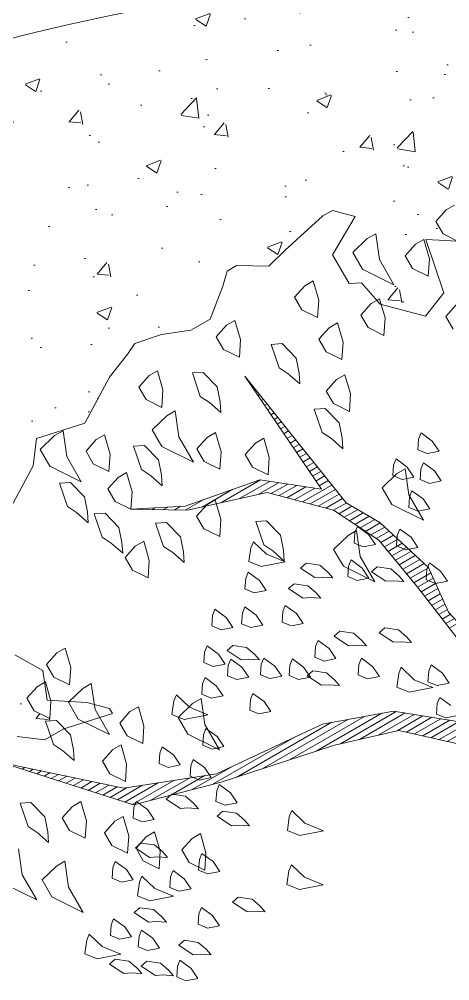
# Model space of a CAD drawing. Header units: metres. Extents: x 12093 to 20303, y 514 to 1412.
# Drawn here: x 19790.013 to 19791.091, y 687.172 to 689.584 of the extents above; entities that cross this region are included whole.
import ezdxf

# ---------------------------------------------------------------- set-up
doc = ezdxf.new("R2010")
doc.units = ezdxf.units.M
for name, color, linetype, lineweight in [('ARBOLES', 52, 'Continuous', 13), ('grass', 64, 'Continuous', 13), ('Layer2', 43, 'Continuous', 20)]:
    doc.layers.add(name, color=color, linetype=linetype, lineweight=lineweight)
pattern_1 = [(50, (19136.99335, 73.14804), (0.36436934, -0.03187817), [0.0381, -0.4191]), (355, (19136.99335, 73.14804), (-0.07048565, 0.38211329), [0.03048, -0.33528]), (100.451, (19137.0237, 73.1454), (0.293885, 0.35023338), [0.03238, -0.35618]), (46.1842, (19136.99335, 73.24964), (0.54215808, -0.08408466), [0.05715, -0.62865]), (96.6356, (19137.03853, 73.24264), (0.47480847, 0.4948511), [0.04857, -0.53427]), (351.184, (19136.99335, 73.24964), (0.4748092, 0.49485024), [0.04572, -0.50292]), (21, (19137.04415, 73.22424), (0.30322976, -0.20453104), [0.0381, -0.4191]), (326, (19137.04415, 73.22424), (0.12360406, 0.36837593), [0.03048, -0.33528]), (71.4514, (19137.06942, 73.2072), (0.42683298, 0.16384572), [0.03238, -0.35618]), (37.5, (19136.99335, 73.14804), (0.006177207, 0.169110078), [0, -0.331216, 0, -0.34036, 0, -0.33655]), (7.5, (19136.99335, 73.14804), (0.133639325, 0.20036115), [0, -0.194056, 0, -0.323596, 0, -0.12827]), (327.5, (19136.88007, 73.14804), (0.27118119, -0.011457488), [0, -0.127, 0, -0.39624, 0, -0.52578]), (317.5, (19136.82927, 73.14804), (0.29625836, 0.05085298), [0, -0.1651, 0, -0.263144, 0, -0.37338])]

# ---------------------------------------------------------------- blocks, each defined once
blk = doc.blocks.new('ghgfghgh')
at = {"layer": 'ARBOLES', "lineweight": 20}
for p, q in [((20000.7793, 664.8432), (20000.9392, 664.6429)), ((20000.9001, 664.6647), (20000.7793, 664.8432)), ((20000.7797, 664.8425), (20000.7798, 664.8425)), ((20000.7848, 664.835), (20000.7855, 664.8354)), ((20000.7899, 664.8275), (20000.7912, 664.8283)), ((20000.795, 664.82), (20000.7969, 664.8211)), ((20000.8, 664.8125), (20000.8026, 664.814)), ((20000.8051, 664.805), (20000.8083, 664.8068)), ((20000.8102, 664.7975), (20000.814, 664.7997)), ((20000.8152, 664.79), (20000.8197, 664.7926)), ((20000.8203, 664.7825), (20000.8254, 664.7854)), ((20000.8254, 664.775), (20000.8311, 664.7783)), ((20000.8305, 664.7675), (20000.8368, 664.7712)), ((20000.8355, 664.76), (20000.8425, 664.764)), ((20000.8406, 664.7525), (20000.8482, 664.7569)), ((20000.8457, 664.745), (20000.8539, 664.7498)), ((20000.8507, 664.7375), (20000.8596, 664.7426)), ((20000.8558, 664.73), (20000.8653, 664.7355)), ((20000.8609, 664.7225), (20000.871, 664.7284)), ((20000.866, 664.7151), (20000.8767, 664.7212)), ((20000.871, 664.7076), (20000.8824, 664.7141)), ((20000.8761, 664.7001), (20000.8881, 664.707)), ((20000.8812, 664.6926), (20000.8938, 664.6998)), ((20000.8863, 664.6851), (20000.8995, 664.6927)), ((20000.685, 664.638), (20000.8029, 664.6795)), ((20000.7415, 664.6432), (20000.804, 664.6793)), ((20000.771, 664.6498), (20000.8183, 664.6771)), ((20000.8005, 664.6564), (20000.8326, 664.6749)), ((20000.8029, 664.6795), (20000.9001, 664.6647)), ((20000.8209, 664.6578), (20000.8469, 664.6728)), ((20000.8703, 664.6446), (20000.9166, 664.6713)), ((20000.8913, 664.6776), (20000.9052, 664.6856)), ((20000.8964, 664.6701), (20000.9109, 664.6784)), ((20000.8144, 664.6595), (20000.6888, 664.6314)), ((20000.7119, 664.6365), (20000.7605, 664.6646)), ((20000.9193, 664.6314), (20000.8144, 664.6595)), ((20000.8333, 664.6545), (20000.8612, 664.6706)), ((20000.8456, 664.6512), (20000.8755, 664.6684)), ((20000.8579, 664.6479), (20000.8898, 664.6662)), ((20000.8826, 664.6413), (20000.9223, 664.6642)), ((20000.8949, 664.6379), (20000.928, 664.657)), ((20000.685, 664.6314), (20000.7143, 664.6483)), ((20000.9073, 664.6346), (20000.9337, 664.6499)), ((20000.9195, 664.6313), (20000.9394, 664.6428)), ((20000.9392, 664.6429), (20000.9927, 664.6118)), ((20000.5993, 664.6329), (20000.685, 664.638)), ((20000.6888, 664.6314), (20000.5993, 664.6329)), ((20000.6148, 664.6326), (20000.6171, 664.6339)), ((20000.6324, 664.6323), (20000.6373, 664.6351)), ((20000.6499, 664.632), (20000.6574, 664.6364)), ((20000.6675, 664.6317), (20000.6776, 664.6376)), ((20000.9909, 664.5841), (20000.9193, 664.6314)), ((20000.9279, 664.6257), (20000.9484, 664.6376)), ((20000.9363, 664.6202), (20000.9574, 664.6323)), ((20000.9448, 664.6146), (20000.9664, 664.6271)), ((20000.9532, 664.609), (20000.9754, 664.6218)), ((20000.9616, 664.6035), (20000.9844, 664.6166)), ((20000.97, 664.5979), (20000.9932, 664.6113)), ((20000.9927, 664.6118), (20001.0692, 664.5407)), ((20000.9784, 664.5923), (20001.0001, 664.6048)), ((20000.9869, 664.5868), (20001.007, 664.5984)), ((20001.0502, 664.512), (20000.9909, 664.5841)), ((20000.9939, 664.5804), (20001.0139, 664.592)), ((20000.9997, 664.5734), (20001.0209, 664.5856)), ((20001.0056, 664.5663), (20001.0278, 664.5791)), ((20001.0114, 664.5592), (20001.0347, 664.5727)), ((20001.0172, 664.5522), (20001.0416, 664.5663)), ((20001.023, 664.5451), (20001.0485, 664.5598)), ((20001.0288, 664.538), (20001.0555, 664.5534)), ((20001.0347, 664.531), (20001.0624, 664.547)), ((20001.0405, 664.5239), (20001.0692, 664.5405)), ((20001.0692, 664.5407), (20001.1009, 664.4703)), ((20001.0463, 664.5168), (20001.073, 664.5322)), ((20001.052, 664.5097), (20001.0767, 664.524)), ((20001.1546, 664.3773), (20001.0502, 664.512)), ((20001.0576, 664.5025), (20001.0804, 664.5157)), ((20001.0632, 664.4953), (20001.0842, 664.5074)), ((20001.0688, 664.4881), (20001.0879, 664.4992)), ((20001.0743, 664.4809), (20001.0916, 664.4909)), ((20001.0799, 664.4737), (20001.0954, 664.4826)), ((20001.0855, 664.4665), (20001.0991, 664.4744)), ((20001.0911, 664.4593), (20001.1041, 664.4668)), ((20001.0967, 664.4521), (20001.1104, 664.46)), ((20001.1009, 664.4703), (20001.1488, 664.4182)), ((20001.1022, 664.4449), (20001.1166, 664.4532)), ((20001.086, 664.2687), (20001.1978, 664.3333)), ((20001.0989, 664.2657), (20001.2023, 664.3254)), ((20000.8919, 664.2505), (20000.9958, 664.3105)), ((20000.9017, 664.2933), (20001.014, 664.3138)), ((20000.9302, 664.2622), (20001.0184, 664.3131)), ((20000.9601, 664.269), (20001.0324, 664.3108)), ((20000.99, 664.2759), (20001.0465, 664.3085)), ((20001.014, 664.3138), (20001.1217, 664.2962)), ((20001.02, 664.2827), (20001.0606, 664.3062)), ((20000.7345, 664.2144), (20000.9017, 664.2933)), ((20000.7658, 664.2089), (20000.9166, 664.296)), ((20000.8078, 664.2228), (20000.943, 664.3008)), ((20000.8499, 664.2366), (20000.9694, 664.3056)), ((20001.0344, 664.2806), (20001.0746, 664.3039)), ((20001.0473, 664.2777), (20001.0887, 664.3016)), ((20001.0602, 664.2747), (20001.1028, 664.2993)), ((20001.0731, 664.2717), (20001.1169, 664.297)), ((20001.0227, 664.2833), (20000.9209, 664.26)), ((20001.1762, 664.2478), (20001.0227, 664.2833)), ((20000.7278, 664.1975), (20000.8587, 664.273)), ((20000.9209, 664.26), (20000.7421, 664.2012)), ((20000.3963, 664.232), (20000.5879, 664.1919)), ((20000.6033, 664.1653), (20000.3963, 664.232)), ((20000.4273, 664.222), (20000.4317, 664.2246)), ((20000.4389, 664.2183), (20000.445, 664.2218)), ((20000.4505, 664.2145), (20000.4582, 664.219)), ((20000.4621, 664.2108), (20000.4715, 664.2163)), ((20000.6952, 664.189), (20000.7604, 664.2267)), ((20000.4736, 664.2071), (20000.4848, 664.2135)), ((20000.4852, 664.2033), (20000.498, 664.2107)), ((20000.4968, 664.1996), (20000.5113, 664.2079)), ((20000.5084, 664.1959), (20000.5245, 664.2052)), ((20000.52, 664.1921), (20000.5378, 664.2024)), ((20000.5316, 664.1884), (20000.551, 664.1996)), ((20000.5879, 664.1919), (20000.7345, 664.2144)), ((20000.5895, 664.1697), (20000.6425, 664.2003)), ((20000.6011, 664.166), (20000.6671, 664.2041)), ((20000.7421, 664.2012), (20000.6033, 664.1653)), ((20000.6299, 664.1722), (20000.6917, 664.2079)), ((20000.6625, 664.1806), (20000.7163, 664.2117)), ((20000.5432, 664.1847), (20000.5643, 664.1968)), ((20000.5548, 664.1809), (20000.5775, 664.1941)), ((20000.5664, 664.1772), (20000.5932, 664.1927)), ((20000.5779, 664.1735), (20000.6178, 664.1965))]:
    blk.add_line(p, q, dxfattribs=at)
at = {"layer": 'grass'}
for p, q in [((20001.1104, 665.1141), (20001.0971, 665.1065)), ((20000.843, 665.0426), (20000.9024, 665.097)), ((20000.9024, 665.097), (20000.9175, 665.1057)), ((20000.9175, 665.1057), (20000.9533, 665.0962)), ((20001.0971, 665.1065), (20001.081, 665.0883)), ((20000.9533, 665.0962), (20000.9178, 665.0353)), ((20001.081, 665.0883), (20001.0925, 665.0684)), ((20000.9859, 665.0688), (20000.9726, 665.0612)), ((20000.9918, 665.0279), (20000.9859, 665.0688)), ((20001.0925, 665.0684), (20001.1173, 665.0561)), ((20000.9726, 665.0612), (20000.9498, 665.0392)), ((20001.0488, 665.052), (20001.0327, 665.0338)), ((20001.0621, 665.0596), (20001.0488, 665.052)), ((20001.0708, 665.0292), (20001.0621, 665.0596)), ((20001.0651, 665.0598), (20001.0965, 665.0578)), ((20001.0936, 664.9754), (20001.0651, 665.0598)), ((20001.0965, 665.0578), (20001.1908, 665.0517)), ((20000.8171, 665.0175), (20000.843, 665.0426)), ((20000.9498, 665.0392), (20000.9652, 665.0126)), ((20000.9178, 665.0353), (20000.944, 664.9899)), ((20000.9178, 665.0353), (20000.9178, 665.0353)), ((20001.0148, 664.988), (20000.9918, 665.0279)), ((20001.0327, 665.0338), (20001.0442, 665.0139)), ((20001.069, 665.0016), (20001.0708, 665.0292)), ((20000.7447, 664.9858), (20000.7511, 665.0097)), ((20000.7511, 665.0097), (20000.7662, 665.0184)), ((20000.7662, 665.0184), (20000.8171, 665.0175)), ((20000.9652, 665.0126), (20001.0148, 664.988)), ((20001.0442, 665.0139), (20001.069, 665.0016)), ((20000.8872, 664.9941), (20000.8739, 664.9864)), ((20000.8959, 664.9637), (20000.8872, 664.9941)), ((20000.944, 664.9899), (20000.9635, 664.9911)), ((20000.9635, 664.9911), (20000.9929, 664.9576)), ((20000.7243, 664.9337), (20000.7447, 664.9858)), ((20000.8739, 664.9864), (20000.8578, 664.9683)), ((20001.0645, 664.9385), (20001.0936, 664.9754)), ((20000.8578, 664.9683), (20000.8693, 664.9483)), ((20000.8941, 664.9361), (20000.8959, 664.9637)), ((20000.992, 664.966), (20000.9787, 664.9583)), ((20001.0007, 664.9356), (20000.992, 664.966)), ((20000.8693, 664.9483), (20000.8941, 664.9361)), ((20000.9787, 664.9583), (20000.9626, 664.9402)), ((20000.9929, 664.9576), (20001.0645, 664.9385)), ((20001.113, 664.9561), (20001.0969, 664.9379)), ((20000.6941, 664.9162), (20000.7243, 664.9337)), ((20000.7636, 664.9317), (20000.7503, 664.924)), ((20000.7723, 664.9012), (20000.7636, 664.9317)), ((20000.9626, 664.9402), (20000.9741, 664.9202)), ((20000.999, 664.908), (20001.0007, 664.9356)), ((20001.0969, 664.9379), (20001.1084, 664.918)), ((20000.6475, 664.9095), (20000.6941, 664.9162)), ((20000.7503, 664.924), (20000.7342, 664.9058)), ((20000.9123, 664.9199), (20000.8961, 664.9018)), ((20000.9255, 664.9276), (20000.9123, 664.9199)), ((20000.9343, 664.8972), (20000.9255, 664.9276)), ((20000.9741, 664.9202), (20000.999, 664.908)), ((20000.6053, 664.8952), (20000.6475, 664.9095)), ((20000.7342, 664.9058), (20000.7458, 664.8859)), ((20000.7706, 664.8736), (20000.7723, 664.9012)), ((20000.8961, 664.9018), (20000.9077, 664.8818)), ((20000.5946, 664.8789), (20000.6053, 664.8952)), ((20000.7458, 664.8859), (20000.7706, 664.8736)), ((20000.8209, 664.8938), (20000.8381, 664.8949)), ((20000.8335, 664.8567), (20000.8209, 664.8938)), ((20000.8381, 664.8949), (20000.8601, 664.8721)), ((20000.9325, 664.8696), (20000.9343, 664.8972)), ((20000.5655, 664.842), (20000.5946, 664.8789)), ((20000.8601, 664.8721), (20000.865, 664.8483)), ((20000.9077, 664.8818), (20000.9325, 664.8696)), ((20000.8478, 664.8473), (20000.8335, 664.8567)), ((20000.5268, 664.7692), (20000.5655, 664.842)), ((20000.6279, 664.8444), (20000.6117, 664.8262)), ((20000.6411, 664.8521), (20000.6279, 664.8444)), ((20000.6499, 664.8216), (20000.6411, 664.8521)), ((20000.6964, 664.8485), (20000.7135, 664.8495)), ((20000.7089, 664.8114), (20000.6964, 664.8485)), ((20000.7135, 664.8495), (20000.7355, 664.8268)), ((20000.866, 664.8312), (20000.8478, 664.8473)), ((20000.865, 664.8483), (20000.866, 664.8312)), ((20000.9373, 664.8458), (20000.924, 664.8381)), ((20000.946, 664.8153), (20000.9373, 664.8458)), ((20000.6117, 664.8262), (20000.6233, 664.8063)), ((20000.7355, 664.8268), (20000.7404, 664.803)), ((20000.924, 664.8381), (20000.9079, 664.8199)), ((20000.6481, 664.794), (20000.6499, 664.8216)), ((20000.7233, 664.802), (20000.7089, 664.8114)), ((20000.9079, 664.8199), (20000.9195, 664.8)), ((20000.9443, 664.7877), (20000.946, 664.8153)), ((20000.6233, 664.8063), (20000.6481, 664.794)), ((20000.7414, 664.7859), (20000.7233, 664.802)), ((20000.7404, 664.803), (20000.7414, 664.7859)), ((20000.9195, 664.8), (20000.9443, 664.7877)), ((20000.6558, 664.7807), (20000.633, 664.7587)), ((20000.669, 664.7884), (20000.6558, 664.7807)), ((20000.6749, 664.7475), (20000.669, 664.7884)), ((20000.889, 664.7913), (20000.9062, 664.7923)), ((20000.9016, 664.7542), (20000.889, 664.7913)), ((20000.9062, 664.7923), (20000.9282, 664.7696)), ((20000.45, 664.745), (20000.5268, 664.7692)), ((20000.5268, 664.7692), (20000.5268, 664.7692)), ((20000.9282, 664.7696), (20000.933, 664.7458)), ((20000.4788, 664.7495), (20000.456, 664.7275)), ((20000.4921, 664.7571), (20000.4788, 664.7495)), ((20000.498, 664.7162), (20000.4921, 664.7571)), ((20000.5578, 664.7508), (20000.5445, 664.7431)), ((20000.5665, 664.7203), (20000.5578, 664.7508)), ((20000.633, 664.7587), (20000.6483, 664.7321)), ((20000.698, 664.7076), (20000.6749, 664.7475)), ((20000.733, 664.7544), (20000.7197, 664.7467)), ((20000.7417, 664.724), (20000.733, 664.7544)), ((20000.9159, 664.7447), (20000.9016, 664.7542)), ((20001.0577, 664.7536), (20001.0537, 664.7438)), ((20001.0753, 664.7407), (20001.0577, 664.7536)), ((20000.4448, 664.7017), (20000.45, 664.745)), ((20000.5445, 664.7431), (20000.5284, 664.7249)), ((20000.6036, 664.7329), (20000.6207, 664.7339)), ((20000.6161, 664.6958), (20000.6036, 664.7329)), ((20000.6207, 664.7339), (20000.6427, 664.7111)), ((20000.6483, 664.7321), (20000.698, 664.7076)), ((20000.7197, 664.7467), (20000.7036, 664.7286)), ((20000.7959, 664.7375), (20000.7798, 664.7194)), ((20000.8092, 664.7452), (20000.7959, 664.7375)), ((20000.8179, 664.7148), (20000.8092, 664.7452)), ((20000.9341, 664.7286), (20000.9159, 664.7447)), ((20000.933, 664.7458), (20000.9341, 664.7286)), ((20001.0537, 664.7438), (20001.0525, 664.7271)), ((20001.086, 664.7249), (20001.0753, 664.7407)), ((20000.456, 664.7275), (20000.4714, 664.7009)), ((20000.5284, 664.7249), (20000.5399, 664.705)), ((20000.5647, 664.6927), (20000.5665, 664.7203)), ((20000.7036, 664.7286), (20000.7151, 664.7086)), ((20000.7399, 664.6963), (20000.7417, 664.724)), ((20000.7798, 664.7194), (20000.7913, 664.6994)), ((20001.0525, 664.7271), (20001.0672, 664.7211)), ((20001.0672, 664.7211), (20001.086, 664.7249)), ((20000.4061, 664.6289), (20000.4448, 664.7017)), ((20000.521, 664.6763), (20000.498, 664.7162)), ((20000.5399, 664.705), (20000.5647, 664.6927)), ((20000.6427, 664.7111), (20000.6476, 664.6874)), ((20000.7151, 664.7086), (20000.7399, 664.6963)), ((20000.8162, 664.6872), (20000.8179, 664.7148)), ((20001.014, 664.7028), (20001.0129, 664.6861)), ((20001.018, 664.7126), (20001.014, 664.7028)), ((20001.0356, 664.6997), (20001.018, 664.7126)), ((20001.0612, 664.7064), (20001.0572, 664.6966)), ((20001.0788, 664.6935), (20001.0612, 664.7064)), ((20000.4714, 664.7009), (20000.521, 664.6763)), ((20000.5923, 664.6909), (20000.5791, 664.6832)), ((20000.6011, 664.6605), (20000.5923, 664.6909)), ((20000.6305, 664.6863), (20000.6161, 664.6958)), ((20000.6486, 664.6702), (20000.6305, 664.6863)), ((20000.6476, 664.6874), (20000.6486, 664.6702)), ((20000.7913, 664.6994), (20000.8162, 664.6872)), ((20001.019, 664.689), (20000.9962, 664.667)), ((20001.0129, 664.6861), (20001.0276, 664.6801)), ((20001.0323, 664.6967), (20001.019, 664.689)), ((20001.0382, 664.6558), (20001.0323, 664.6967)), ((20001.0463, 664.6839), (20001.0356, 664.6997)), ((20001.0572, 664.6966), (20001.0561, 664.6799)), ((20001.0895, 664.6777), (20001.0788, 664.6935)), ((20000.4867, 664.6743), (20000.5039, 664.6753)), ((20000.4993, 664.6372), (20000.4867, 664.6743)), ((20000.5039, 664.6753), (20000.5259, 664.6525)), ((20000.5791, 664.6832), (20000.5629, 664.6651)), ((20001.0276, 664.6801), (20001.0463, 664.6839)), ((20001.0561, 664.6799), (20001.0708, 664.6739)), ((20001.0708, 664.6739), (20001.0895, 664.6777)), ((20000.5629, 664.6651), (20000.5745, 664.6451)), ((20000.5993, 664.6329), (20000.6011, 664.6605)), ((20000.9962, 664.667), (20001.0116, 664.6404)), ((20001.0612, 664.6159), (20001.0382, 664.6558)), ((20001.0432, 664.6623), (20001.0392, 664.6525)), ((20001.0608, 664.6494), (20001.0432, 664.6623)), ((20000.5259, 664.6525), (20000.5307, 664.6287)), ((20000.5745, 664.6451), (20000.5993, 664.6329)), ((20000.7325, 664.6477), (20000.7192, 664.6401)), ((20000.7412, 664.6173), (20000.7325, 664.6477)), ((20001.0392, 664.6525), (20001.0381, 664.6358)), ((20001.0715, 664.6336), (20001.0608, 664.6494)), ((20000.5136, 664.6277), (20000.4993, 664.6372)), ((20000.5318, 664.6116), (20000.5136, 664.6277)), ((20000.5307, 664.6287), (20000.5318, 664.6116)), ((20000.5412, 664.6259), (20000.5584, 664.627)), ((20000.5538, 664.5889), (20000.5412, 664.6259)), ((20000.5584, 664.627), (20000.5804, 664.6042)), ((20000.7192, 664.6401), (20000.7031, 664.6219)), ((20001.0116, 664.6404), (20001.0612, 664.6159)), ((20001.0381, 664.6358), (20001.0528, 664.6298)), ((20001.0528, 664.6298), (20001.0715, 664.6336)), ((20000.6384, 664.6111), (20000.6556, 664.6122)), ((20000.651, 664.574), (20000.6384, 664.6111)), ((20000.6556, 664.6122), (20000.6776, 664.5894)), ((20000.7031, 664.6219), (20000.7146, 664.6019)), ((20000.7395, 664.5897), (20000.7412, 664.6173)), ((20000.7965, 664.6137), (20000.8136, 664.6148)), ((20000.809, 664.5767), (20000.7965, 664.6137)), ((20000.8136, 664.6148), (20000.8356, 664.592)), ((20000.5804, 664.6042), (20000.5852, 664.5804)), ((20000.7146, 664.6019), (20000.7395, 664.5897)), ((20000.9556, 664.5992), (20000.9423, 664.5915)), ((20000.9532, 664.5961), (20000.9521, 664.5794)), ((20000.9572, 664.6059), (20000.9532, 664.5961)), ((20000.9615, 664.5583), (20000.9556, 664.5992)), ((20000.9748, 664.593), (20000.9572, 664.6059)), ((20001.0241, 664.6015), (20001.0201, 664.5917)), ((20001.0417, 664.5886), (20001.0241, 664.6015)), ((20000.5681, 664.5794), (20000.5538, 664.5889)), ((20000.5852, 664.5804), (20000.5863, 664.5633)), ((20000.6195, 664.5825), (20000.6062, 664.5748)), ((20000.6282, 664.552), (20000.6195, 664.5825)), ((20000.6776, 664.5894), (20000.6824, 664.5656)), ((20000.7928, 664.5816), (20000.7888, 664.5718)), ((20000.8133, 664.5618), (20000.7928, 664.5816)), ((20000.8356, 664.592), (20000.8405, 664.5682)), ((20000.9423, 664.5915), (20000.9195, 664.5695)), ((20000.9855, 664.5772), (20000.9748, 664.593)), ((20001.0201, 664.5917), (20001.0189, 664.575)), ((20001.0524, 664.5727), (20001.0417, 664.5886)), ((20000.5863, 664.5633), (20000.5681, 664.5794)), ((20000.6062, 664.5748), (20000.5901, 664.5566)), ((20000.6653, 664.5646), (20000.651, 664.574)), ((20000.6835, 664.5485), (20000.6653, 664.5646)), ((20000.6824, 664.5656), (20000.6835, 664.5485)), ((20000.7888, 664.5718), (20000.7857, 664.5502)), ((20000.8234, 664.5672), (20000.809, 664.5767)), ((20000.8415, 664.5511), (20000.8234, 664.5672)), ((20000.8405, 664.5682), (20000.8415, 664.5511)), ((20000.9195, 664.5695), (20000.9349, 664.5429)), ((20000.9521, 664.5794), (20000.9668, 664.5734)), ((20000.9668, 664.5734), (20000.9855, 664.5772)), ((20001.0189, 664.575), (20001.0337, 664.5689)), ((20001.0337, 664.5689), (20001.0524, 664.5727)), ((20000.5901, 664.5566), (20000.6016, 664.5367)), ((20000.6264, 664.5244), (20000.6282, 664.552)), ((20000.7857, 664.5502), (20000.8053, 664.5422)), ((20000.8053, 664.5422), (20000.8428, 664.5497)), ((20000.8428, 664.5497), (20000.8133, 664.5618)), ((20000.947, 664.5529), (20000.943, 664.5431)), ((20000.9646, 664.54), (20000.947, 664.5529)), ((20000.9845, 664.5184), (20000.9615, 664.5583)), ((20000.6016, 664.5367), (20000.6264, 664.5244)), ((20000.8673, 664.5397), (20000.8762, 664.5475)), ((20000.8898, 664.5248), (20000.8673, 664.5397)), ((20000.8762, 664.5475), (20000.8978, 664.5444)), ((20000.8978, 664.5444), (20000.9105, 664.5335)), ((20000.9349, 664.5429), (20000.9845, 664.5184)), ((20000.943, 664.5431), (20000.9419, 664.5264)), ((20000.9753, 664.5242), (20000.9646, 664.54)), ((20000.9793, 664.534), (20000.9882, 664.5418)), ((20000.9882, 664.5418), (20001.0098, 664.5386)), ((20001.0098, 664.5386), (20001.0225, 664.5277)), ((20001.0669, 664.5382), (20001.0657, 664.5215)), ((20001.0709, 664.548), (20001.0669, 664.5382)), ((20001.0885, 664.5351), (20001.0709, 664.548)), ((20001.0992, 664.5193), (20001.0885, 664.5351)), ((20000.7806, 664.5237), (20000.7795, 664.507)), ((20000.7846, 664.5335), (20000.7806, 664.5237)), ((20000.8022, 664.5205), (20000.7846, 664.5335)), ((20000.8129, 664.5047), (20000.8022, 664.5205)), ((20000.9016, 664.5257), (20000.8898, 664.5248)), ((20000.9183, 664.5246), (20000.9016, 664.5257)), ((20000.9105, 664.5335), (20000.9183, 664.5246)), ((20000.9419, 664.5264), (20000.9566, 664.5204)), ((20000.9566, 664.5204), (20000.9753, 664.5242)), ((20001.0018, 664.519), (20000.9793, 664.534)), ((20001.0136, 664.5199), (20001.0018, 664.519)), ((20001.0303, 664.5188), (20001.0136, 664.5199)), ((20001.0225, 664.5277), (20001.0303, 664.5188)), ((20001.0657, 664.5215), (20001.0804, 664.5155)), ((20001.0804, 664.5155), (20001.0992, 664.5193)), ((20000.7795, 664.507), (20000.7942, 664.5009)), ((20000.7942, 664.5009), (20000.8129, 664.5047)), ((20000.8483, 664.5074), (20000.8572, 664.5152)), ((20000.8708, 664.4925), (20000.8483, 664.5074)), ((20000.8572, 664.5152), (20000.8789, 664.5121)), ((20000.8789, 664.5121), (20000.8916, 664.5012)), ((20000.8826, 664.4934), (20000.8708, 664.4925)), ((20000.8994, 664.4923), (20000.8826, 664.4934)), ((20000.8916, 664.5012), (20000.8994, 664.4923)), ((20000.7321, 664.4749), (20000.7281, 664.4651)), ((20000.7497, 664.462), (20000.7321, 664.4749)), ((20000.7793, 664.4784), (20000.7753, 664.4686)), ((20000.7969, 664.4655), (20000.7793, 664.4784)), ((20000.8432, 664.4809), (20000.8392, 664.4711)), ((20000.8608, 664.468), (20000.8432, 664.4809)), ((20000.7281, 664.4651), (20000.7269, 664.4484)), ((20000.7604, 664.4461), (20000.7497, 664.462)), ((20000.7753, 664.4686), (20000.7742, 664.4519)), ((20000.8076, 664.4497), (20000.7969, 664.4655)), ((20000.8392, 664.4711), (20000.8381, 664.4544)), ((20000.8715, 664.4522), (20000.8608, 664.468)), ((20000.7269, 664.4484), (20000.7417, 664.4423)), ((20000.7417, 664.4423), (20000.7604, 664.4461)), ((20000.7742, 664.4519), (20000.7889, 664.4459)), ((20000.7889, 664.4459), (20000.8076, 664.4497)), ((20000.8381, 664.4544), (20000.8528, 664.4484)), ((20000.8528, 664.4484), (20000.8715, 664.4522)), ((20000.9914, 664.4375), (20001.0003, 664.4453)), ((20001.0003, 664.4453), (20001.0219, 664.4422)), ((20000.9205, 664.4321), (20000.9294, 664.4399)), ((20000.943, 664.4172), (20000.9205, 664.4321)), ((20000.9294, 664.4399), (20000.951, 664.4368)), ((20000.951, 664.4368), (20000.9637, 664.4259)), ((20001.0139, 664.4226), (20000.9914, 664.4375)), ((20001.0219, 664.4422), (20001.0346, 664.4313)), ((20001.0346, 664.4313), (20001.0424, 664.4224)), ((20000.4955, 664.4134), (20000.4822, 664.4057)), ((20000.5042, 664.3829), (20000.4955, 664.4134)), ((20000.7198, 664.4169), (20000.7158, 664.4071)), ((20000.7374, 664.404), (20000.7198, 664.4169)), ((20000.7512, 664.4098), (20000.7601, 664.4176)), ((20000.7601, 664.4176), (20000.7818, 664.4145)), ((20000.7818, 664.4145), (20000.7945, 664.4036)), ((20000.8909, 664.4157), (20000.8898, 664.3989)), ((20000.8949, 664.4255), (20000.8909, 664.4157)), ((20000.9125, 664.4125), (20000.8949, 664.4255)), ((20000.9232, 664.3967), (20000.9125, 664.4125)), ((20000.9548, 664.4181), (20000.943, 664.4172)), ((20000.9715, 664.417), (20000.9548, 664.4181)), ((20000.9637, 664.4259), (20000.9715, 664.417)), ((20001.0257, 664.4235), (20001.0139, 664.4226)), ((20001.0424, 664.4224), (20001.0257, 664.4235)), ((20000.4603, 664.3778), (20000.4158, 664.4025)), ((20000.4822, 664.4057), (20000.4661, 664.3875)), ((20000.7158, 664.4071), (20000.7147, 664.3904)), ((20000.7481, 664.3882), (20000.7374, 664.404)), ((20000.7737, 664.3949), (20000.7512, 664.4098)), ((20000.7945, 664.4036), (20000.8023, 664.3947)), ((20000.8092, 664.3976), (20000.8052, 664.3878)), ((20000.8268, 664.3847), (20000.8092, 664.3976)), ((20000.8898, 664.3989), (20000.9045, 664.3929)), ((20000.9635, 664.3974), (20000.9595, 664.3876)), ((20000.9811, 664.3845), (20000.9635, 664.3974)), ((20000.4661, 664.3875), (20000.4776, 664.3676)), ((20000.5024, 664.3553), (20000.5042, 664.3829)), ((20000.7147, 664.3904), (20000.7294, 664.3844)), ((20000.7294, 664.3844), (20000.7481, 664.3882)), ((20000.753, 664.3862), (20000.7519, 664.3695)), ((20000.757, 664.396), (20000.753, 664.3862)), ((20000.7746, 664.3831), (20000.757, 664.396)), ((20000.7855, 664.3958), (20000.7737, 664.3949)), ((20000.7853, 664.3673), (20000.7746, 664.3831)), ((20000.8023, 664.3947), (20000.7855, 664.3958)), ((20000.8052, 664.3878), (20000.804, 664.3711)), ((20000.8375, 664.3689), (20000.8268, 664.3847)), ((20000.8504, 664.3865), (20000.8493, 664.3698)), ((20000.8544, 664.3963), (20000.8504, 664.3865)), ((20000.872, 664.3834), (20000.8544, 664.3963)), ((20000.8827, 664.3675), (20000.872, 664.3834)), ((20000.9045, 664.3929), (20000.9232, 664.3967)), ((20000.9595, 664.3876), (20000.9584, 664.3709)), ((20000.9918, 664.3687), (20000.9811, 664.3845)), ((20001.0264, 664.3832), (20001.0223, 664.3734)), ((20001.0469, 664.3633), (20001.0264, 664.3832)), ((20001.0736, 664.3867), (20001.0696, 664.3769)), ((20001.0912, 664.3738), (20001.0736, 664.3867)), ((20000.467, 664.3312), (20000.4603, 664.3778)), ((20000.4776, 664.3676), (20000.5024, 664.3553)), ((20000.7165, 664.3668), (20000.7125, 664.357)), ((20000.7341, 664.3539), (20000.7165, 664.3668)), ((20000.7519, 664.3695), (20000.7666, 664.3635)), ((20000.7666, 664.3635), (20000.7853, 664.3673)), ((20000.804, 664.3711), (20000.8187, 664.3651)), ((20000.8187, 664.3651), (20000.8375, 664.3689)), ((20000.8493, 664.3698), (20000.864, 664.3637)), ((20000.864, 664.3637), (20000.8827, 664.3675)), ((20000.8778, 664.3695), (20000.8867, 664.3773)), ((20000.9003, 664.3546), (20000.8778, 664.3695)), ((20000.8867, 664.3773), (20000.9083, 664.3742)), ((20000.9083, 664.3742), (20000.921, 664.3633)), ((20000.9584, 664.3709), (20000.9731, 664.3649)), ((20000.9731, 664.3649), (20000.9918, 664.3687)), ((20001.0223, 664.3734), (20001.0192, 664.3518)), ((20001.0696, 664.3769), (20001.0685, 664.3602)), ((20001.1019, 664.358), (20001.0912, 664.3738)), ((20000.451, 664.3522), (20000.4349, 664.3341)), ((20000.4643, 664.3599), (20000.451, 664.3522)), ((20000.473, 664.3295), (20000.4643, 664.3599)), ((20000.5367, 664.3574), (20000.5234, 664.3497)), ((20000.5426, 664.3164), (20000.5367, 664.3574)), ((20000.7125, 664.357), (20000.7114, 664.3403)), ((20000.7448, 664.3381), (20000.7341, 664.3539)), ((20000.9121, 664.3555), (20000.9003, 664.3546)), ((20000.9288, 664.3544), (20000.9121, 664.3555)), ((20000.921, 664.3633), (20000.9288, 664.3544)), ((20001.0192, 664.3518), (20001.0388, 664.3437)), ((20001.0763, 664.3513), (20001.0469, 664.3633)), ((20001.0685, 664.3602), (20001.0832, 664.3542)), ((20001.0832, 664.3542), (20001.1019, 664.358)), ((20000.5234, 664.3497), (20000.5006, 664.3277)), ((20000.6711, 664.3396), (20000.6671, 664.3298)), ((20000.6916, 664.3198), (20000.6711, 664.3396)), ((20000.7114, 664.3403), (20000.7261, 664.3343)), ((20000.7261, 664.3343), (20000.7448, 664.3381)), ((20000.792, 664.3417), (20000.788, 664.3319)), ((20000.8096, 664.3288), (20000.792, 664.3417)), ((20001.0388, 664.3437), (20001.0763, 664.3513)), ((20000.4349, 664.3341), (20000.4464, 664.3141)), ((20000.467, 664.3312), (20000.467, 664.3312)), ((20000.5299, 664.3272), (20000.467, 664.3312)), ((20000.4712, 664.3018), (20000.473, 664.3295)), ((20000.5006, 664.3277), (20000.516, 664.3011)), ((20000.5657, 664.3176), (20000.5299, 664.3272)), ((20000.6671, 664.3298), (20000.6639, 664.3082)), ((20000.6968, 664.3257), (20000.6741, 664.3037)), ((20000.7101, 664.3334), (20000.6968, 664.3257)), ((20000.716, 664.2925), (20000.7101, 664.3334)), ((20000.788, 664.3319), (20000.7869, 664.3152)), ((20000.8203, 664.3129), (20000.8096, 664.3288)), ((20001.0829, 664.3257), (20001.0818, 664.309)), ((20001.087, 664.3355), (20001.0829, 664.3257)), ((20001.1046, 664.3226), (20001.087, 664.3355)), ((20000.4464, 664.3141), (20000.4712, 664.3018)), ((20000.4932, 664.2858), (20000.57, 664.31)), ((20000.5656, 664.2766), (20000.5426, 664.3164)), ((20000.57, 664.31), (20000.5657, 664.3176)), ((20000.5978, 664.3129), (20000.5817, 664.2947)), ((20000.6111, 664.3206), (20000.5978, 664.3129)), ((20000.6198, 664.2901), (20000.6111, 664.3206)), ((20000.6639, 664.3082), (20000.6836, 664.3002)), ((20000.6836, 664.3002), (20000.721, 664.3078)), ((20000.721, 664.3078), (20000.6916, 664.3198)), ((20000.7869, 664.3152), (20000.8016, 664.3092)), ((20000.8016, 664.3092), (20000.8203, 664.3129)), ((20001.0818, 664.309), (20001.0965, 664.303)), ((20001.0965, 664.303), (20001.1153, 664.3068)), ((20000.4646, 664.298), (20000.4817, 664.299)), ((20000.4771, 664.2609), (20000.4646, 664.298)), ((20000.4817, 664.299), (20000.5037, 664.2763)), ((20000.516, 664.3011), (20000.5656, 664.2766)), ((20000.5817, 664.2947), (20000.5933, 664.2748)), ((20000.6741, 664.3037), (20000.6894, 664.2771)), ((20000.7391, 664.2526), (20000.716, 664.2925)), ((20000.4629, 664.2684), (20000.4932, 664.2858)), ((20000.5037, 664.2763), (20000.5086, 664.2525)), ((20000.6181, 664.2625), (20000.6198, 664.2901)), ((20000.6894, 664.2771), (20000.7391, 664.2526)), ((20000.7139, 664.2764), (20000.7127, 664.2597)), ((20000.7179, 664.2862), (20000.7139, 664.2764)), ((20000.7355, 664.2733), (20000.7179, 664.2862)), ((20000.4196, 664.2736), (20000.4629, 664.2684)), ((20000.4915, 664.2515), (20000.4771, 664.2609)), ((20000.5838, 664.2604), (20000.5705, 664.2528)), ((20000.5925, 664.23), (20000.5838, 664.2604)), ((20000.5933, 664.2748), (20000.6181, 664.2625)), ((20000.7462, 664.2575), (20000.7355, 664.2733)), ((20000.5096, 664.2354), (20000.4915, 664.2515)), ((20000.5086, 664.2525), (20000.5096, 664.2354)), ((20000.5705, 664.2528), (20000.5544, 664.2346)), ((20000.6448, 664.2474), (20000.6437, 664.2307)), ((20000.6488, 664.2572), (20000.6448, 664.2474)), ((20000.6664, 664.2443), (20000.6488, 664.2572)), ((20000.7127, 664.2597), (20000.7274, 664.2537)), ((20000.7274, 664.2537), (20000.7462, 664.2575)), ((20000.5544, 664.2346), (20000.5659, 664.2147)), ((20000.5907, 664.2024), (20000.5925, 664.23)), ((20000.6437, 664.2307), (20000.6584, 664.2247)), ((20000.6771, 664.2285), (20000.6664, 664.2443)), ((20000.6978, 664.2372), (20000.6938, 664.2274)), ((20000.7154, 664.2243), (20000.6978, 664.2372)), ((20000.5659, 664.2147), (20000.5907, 664.2024)), ((20000.6584, 664.2247), (20000.6771, 664.2285)), ((20000.6938, 664.2274), (20000.6927, 664.2107)), ((20000.7261, 664.2085), (20000.7154, 664.2243)), ((20000.6927, 664.2107), (20000.7074, 664.2047)), ((20000.7074, 664.2047), (20000.7261, 664.2085)), ((20000.7348, 664.1877), (20000.7337, 664.171)), ((20000.7388, 664.1975), (20000.7348, 664.1877)), ((20000.7564, 664.1846), (20000.7388, 664.1975)), ((20000.7671, 664.1688), (20000.7564, 664.1846)), ((20000.4242, 664.1683), (20000.4414, 664.1693)), ((20000.4414, 664.1693), (20000.4634, 664.1466)), ((20000.5204, 664.1706), (20000.5071, 664.163)), ((20000.5291, 664.1402), (20000.5204, 664.1706)), ((20000.6079, 664.171), (20000.6038, 664.1612)), ((20000.6255, 664.1581), (20000.6079, 664.171)), ((20000.6551, 664.1746), (20000.664, 664.1824)), ((20000.6776, 664.1597), (20000.6551, 664.1746)), ((20000.664, 664.1824), (20000.6856, 664.1793)), ((20000.6856, 664.1793), (20000.6983, 664.1683)), ((20000.7337, 664.171), (20000.7484, 664.165)), ((20000.4368, 664.1312), (20000.4242, 664.1683)), ((20000.5071, 664.163), (20000.491, 664.1448)), ((20000.6038, 664.1612), (20000.6027, 664.1445)), ((20000.6361, 664.1423), (20000.6255, 664.1581)), ((20000.6894, 664.1605), (20000.6776, 664.1597)), ((20000.7061, 664.1594), (20000.6894, 664.1605)), ((20000.6983, 664.1683), (20000.7061, 664.1594)), ((20000.7355, 664.1474), (20000.7444, 664.1552)), ((20000.7444, 664.1552), (20000.766, 664.1521)), ((20000.7484, 664.165), (20000.7671, 664.1688)), ((20000.8536, 664.1564), (20000.8495, 664.1466)), ((20000.8741, 664.1365), (20000.8536, 664.1564)), ((20000.4634, 664.1466), (20000.4682, 664.1228)), ((20000.491, 664.1448), (20000.5025, 664.1249)), ((20000.5273, 664.1126), (20000.5291, 664.1402)), ((20000.5739, 664.1395), (20000.5577, 664.1213)), ((20000.5872, 664.1471), (20000.5739, 664.1395)), ((20000.5959, 664.1167), (20000.5872, 664.1471)), ((20000.6027, 664.1445), (20000.6174, 664.1385)), ((20000.6174, 664.1385), (20000.6361, 664.1423)), ((20000.758, 664.1325), (20000.7355, 664.1474)), ((20000.766, 664.1521), (20000.7787, 664.1412)), ((20000.7787, 664.1412), (20000.7865, 664.1323)), ((20000.8495, 664.1466), (20000.8464, 664.125)), ((20000.4511, 664.1218), (20000.4368, 664.1312)), ((20000.5025, 664.1249), (20000.5273, 664.1126)), ((20000.7698, 664.1334), (20000.758, 664.1325)), ((20000.7865, 664.1323), (20000.7698, 664.1334)), ((20000.8464, 664.125), (20000.866, 664.1169)), ((20000.866, 664.1169), (20000.9035, 664.1245)), ((20000.9035, 664.1245), (20000.8741, 664.1365)), ((20000.4693, 664.1057), (20000.4511, 664.1218)), ((20000.4682, 664.1228), (20000.4693, 664.1057)), ((20000.5577, 664.1213), (20000.5693, 664.1013)), ((20000.5941, 664.0891), (20000.5959, 664.1167)), ((20000.6235, 664.1149), (20000.6074, 664.0968)), ((20000.6368, 664.1226), (20000.6235, 664.1149)), ((20000.6455, 664.0922), (20000.6368, 664.1226)), ((20000.6959, 664.1124), (20000.6798, 664.0942)), ((20000.7092, 664.1201), (20000.6959, 664.1124)), ((20000.7179, 664.0896), (20000.7092, 664.1201)), ((20000.4276, 664.055), (20000.4217, 664.0959)), ((20000.5693, 664.1013), (20000.5941, 664.0891)), ((20000.6063, 664.0973), (20000.6152, 664.1051)), ((20000.6288, 664.0823), (20000.6063, 664.0973)), ((20000.6074, 664.0968), (20000.6189, 664.0768)), ((20000.6152, 664.1051), (20000.6368, 664.102)), ((20000.6368, 664.102), (20000.6495, 664.091)), ((20000.6798, 664.0942), (20000.6913, 664.0743)), ((20000.6406, 664.0832), (20000.6288, 664.0823)), ((20000.6573, 664.0821), (20000.6406, 664.0832)), ((20000.6437, 664.0645), (20000.6455, 664.0922)), ((20000.6495, 664.091), (20000.6573, 664.0821)), ((20000.7074, 664.0788), (20000.7063, 664.0621)), ((20000.7115, 664.0886), (20000.7074, 664.0788)), ((20000.7291, 664.0757), (20000.7115, 664.0886)), ((20000.7161, 664.062), (20000.7179, 664.0896)), ((20000.4818, 664.0686), (20000.459, 664.0466)), ((20000.4951, 664.0763), (20000.4818, 664.0686)), ((20000.501, 664.0353), (20000.4951, 664.0763)), ((20000.5707, 664.0661), (20000.5696, 664.0494)), ((20000.5747, 664.0759), (20000.5707, 664.0661)), ((20000.5923, 664.063), (20000.5747, 664.0759)), ((20000.603, 664.0471), (20000.5923, 664.063)), ((20000.6189, 664.0768), (20000.6437, 664.0645)), ((20000.6913, 664.0743), (20000.7161, 664.062)), ((20000.7398, 664.0599), (20000.7291, 664.0757)), ((20000.8529, 664.0708), (20000.8489, 664.061)), ((20000.8734, 664.051), (20000.8529, 664.0708)), ((20000.4506, 664.0151), (20000.4276, 664.055)), ((20000.5696, 664.0494), (20000.5843, 664.0434)), ((20000.6168, 664.0529), (20000.6128, 664.0431)), ((20000.6373, 664.0331), (20000.6168, 664.0529)), ((20000.662, 664.0516), (20000.6609, 664.0349)), ((20000.666, 664.0614), (20000.662, 664.0516)), ((20000.6836, 664.0485), (20000.666, 664.0614)), ((20000.6943, 664.0327), (20000.6836, 664.0485)), ((20000.7063, 664.0621), (20000.721, 664.0561)), ((20000.721, 664.0561), (20000.7398, 664.0599)), ((20000.8489, 664.061), (20000.8458, 664.0394)), ((20000.9028, 664.039), (20000.8734, 664.051)), ((20000.401, 664.0396), (20000.4506, 664.0151)), ((20000.459, 664.0466), (20000.4744, 664.02)), ((20000.524, 663.9954), (20000.501, 664.0353)), ((20000.5843, 664.0434), (20000.603, 664.0471)), ((20000.6128, 664.0431), (20000.6097, 664.0215)), ((20000.6667, 664.0211), (20000.6373, 664.0331)), ((20000.6609, 664.0349), (20000.6756, 664.0289)), ((20000.6756, 664.0289), (20000.6943, 664.0327)), ((20000.8458, 664.0394), (20000.8654, 664.0314)), ((20000.8654, 664.0314), (20000.9028, 664.039)), ((20000.4744, 664.02), (20000.524, 663.9954)), ((20000.6097, 664.0215), (20000.6293, 664.0135)), ((20000.6293, 664.0135), (20000.6667, 664.0211)), ((20000.76, 664.0115), (20000.7689, 664.0193)), ((20000.7689, 664.0193), (20000.7906, 664.0162)), ((20000.6046, 663.995), (20000.6135, 664.0028)), ((20000.6135, 664.0028), (20000.6351, 663.9997)), ((20000.7108, 664.0031), (20000.7068, 663.9933)), ((20000.7284, 663.9902), (20000.7108, 664.0031)), ((20000.7825, 663.9966), (20000.76, 664.0115)), ((20000.7906, 664.0162), (20000.8033, 664.0053)), ((20000.8033, 664.0053), (20000.8111, 663.9964)), ((20000.6271, 663.9801), (20000.6046, 663.995)), ((20000.6351, 663.9997), (20000.6478, 663.9888)), ((20000.6478, 663.9888), (20000.6556, 663.9799)), ((20000.7068, 663.9933), (20000.7057, 663.9766)), ((20000.7391, 663.9743), (20000.7284, 663.9902)), ((20000.7943, 663.9975), (20000.7825, 663.9966)), ((20000.8111, 663.9964), (20000.7943, 663.9975)), ((20000.568, 663.9756), (20000.5669, 663.9589)), ((20000.572, 663.9854), (20000.568, 663.9756)), ((20000.5896, 663.9725), (20000.572, 663.9854)), ((20000.6003, 663.9567), (20000.5896, 663.9725)), ((20000.6389, 663.981), (20000.6271, 663.9801)), ((20000.6556, 663.9799), (20000.6389, 663.981)), ((20000.7057, 663.9766), (20000.7204, 663.9705)), ((20000.7204, 663.9705), (20000.7391, 663.9743)), ((20000.5335, 663.9611), (20000.5295, 663.9513)), ((20000.554, 663.9413), (20000.5335, 663.9611)), ((20000.5669, 663.9589), (20000.5816, 663.9529)), ((20000.5816, 663.9529), (20000.6003, 663.9567)), ((20000.6121, 663.9576), (20000.611, 663.9409)), ((20000.6162, 663.9674), (20000.6121, 663.9576)), ((20000.6338, 663.9545), (20000.6162, 663.9674)), ((20000.5295, 663.9513), (20000.5264, 663.9297)), ((20000.5834, 663.9293), (20000.554, 663.9413)), ((20000.611, 663.9409), (20000.6257, 663.9349)), ((20000.6444, 663.9387), (20000.6338, 663.9545)), ((20000.675, 663.9434), (20000.6839, 663.9512)), ((20000.6975, 663.9284), (20000.675, 663.9434)), ((20000.6839, 663.9512), (20000.7055, 663.948)), ((20000.7055, 663.948), (20000.7182, 663.9371)), ((20000.5264, 663.9297), (20000.546, 663.9217)), ((20000.546, 663.9217), (20000.5834, 663.9293)), ((20000.6257, 663.9349), (20000.6444, 663.9387)), ((20000.7093, 663.9293), (20000.6975, 663.9284)), ((20000.726, 663.9282), (20000.7093, 663.9293)), ((20000.7182, 663.9371), (20000.726, 663.9282)), ((20000.5656, 663.9137), (20000.5745, 663.9215)), ((20000.5881, 663.8988), (20000.5656, 663.9137)), ((20000.5745, 663.9215), (20000.5961, 663.9184)), ((20000.5961, 663.9184), (20000.6088, 663.9075)), ((20000.6157, 663.9104), (20000.6246, 663.9182)), ((20000.6246, 663.9182), (20000.6462, 663.9151)), ((20000.6462, 663.9151), (20000.6589, 663.9042)), ((20000.6768, 663.9198), (20000.6727, 663.9099)), ((20000.6944, 663.9068), (20000.6768, 663.9198)), ((20000.5999, 663.8997), (20000.5881, 663.8988)), ((20000.6166, 663.8986), (20000.5999, 663.8997)), ((20000.6088, 663.9075), (20000.6166, 663.8986)), ((20000.6382, 663.8955), (20000.6157, 663.9104)), ((20000.65, 663.8964), (20000.6382, 663.8955)), ((20000.6667, 663.8952), (20000.65, 663.8964)), ((20000.6589, 663.9042), (20000.6667, 663.8952)), ((20000.6727, 663.9099), (20000.6716, 663.8932)), ((20000.7051, 663.891), (20000.6944, 663.9068)), ((20000.6716, 663.8932), (20000.6863, 663.8872)), ((20000.6863, 663.8872), (20000.7051, 663.891))]:
    blk.add_line(p, q, dxfattribs=at)

msp = doc.modelspace()

# ---------------------------------------------------------------- hatches: boundary and pattern name
at = {"layer": 'grass'}
h = msp.add_hatch(dxfattribs=at)
h.set_pattern_fill('AR-CONC', color=256, scale=0.002, style=0)
h.set_pattern_definition(pattern_1)
h.paths.add_polyline_path([(19792.0752, 689.657, 0.047668), (19791.0365, 689.6971), (19791.1019, 689.1166), (19791.1034, 689.1175), (19791.1172, 689.0692), (19791.1144, 689.026), (19791.1372, 689.0245), (19791.1416, 689.0271), (19791.1424, 689.0242), (19791.1631, 689.0228), (19791.1505, 689.0603), (19791.1776, 689.062), (19791.2125, 689.0259), (19791.2138, 689.0196), (19791.2309, 689.0185), (19791.1923, 689.1263), (19791.1788, 689.1329), (19791.1606, 689.1646), (19791.1861, 689.1934), (19791.1931, 689.1974), (19791.2008, 689.2091), (19791.2539, 689.2557), (19791.3706, 689.2751), (19791.4262, 689.2818), (19791.4469, 689.3018), (19791.468, 689.314), (19791.4719, 689.2872), (19791.4754, 689.2876), (19791.5492, 689.2983), (19791.5991, 689.2951), (19791.6591, 689.3297), (19791.738, 689.3593), (19791.8497, 689.3598), (19791.8788, 689.3925), (19791.9475, 689.3842), (19792.1164, 689.339)])
h = msp.add_hatch(dxfattribs=at)
h.set_pattern_fill('AR-CONC', color=256, scale=0.002, style=0)
h.set_pattern_definition(pattern_1)
h.paths.add_polyline_path([(19791.0365, 689.6971, 0.037816), (19790.2185, 689.5882), (19790.8542, 689.089), (19790.8542, 689.089), (19790.8542, 689.089), (19790.9801, 688.9901), (19791.0057, 689.0189), (19791.0268, 689.0311), (19791.0406, 688.9828), (19791.0377, 688.939), (19790.9984, 688.9585), (19790.9801, 688.9901), (19790.8542, 689.089), (19790.798, 688.9925), (19790.8395, 688.9205), (19790.8704, 688.9224), (19790.9089, 688.8787), (19790.9156, 688.8826), (19790.9196, 688.8686), (19791.0306, 688.8389), (19791.0768, 688.8975), (19791.0315, 689.0313), (19791.0813, 689.0281), (19791.1121, 689.0261), (19791.112, 689.0266), (19791.075, 689.0449), (19791.0568, 689.0765), (19791.0823, 689.1053), (19791.1019, 689.1166)])
h.paths.add_polyline_path([(19790.9059, 689.0456), (19790.9152, 688.9807), (19790.9517, 688.9175), (19790.873, 688.9564), (19790.8487, 688.9986), (19790.8848, 689.0335)], flags=17)
h = msp.add_hatch(dxfattribs=at)
h.set_pattern_fill('AR-CONC', color=256, scale=0.002, style=0)
h.set_pattern_definition(pattern_1)
h.paths.add_polyline_path([(19790.1937, 689.5829, 0.030345), (19789.5557, 689.4042), (19790.0616, 689.0183)])
h = msp.add_hatch(dxfattribs=at)
h.set_pattern_fill('AR-CONC', color=256, scale=0.002, style=0)
h.set_pattern_definition(pattern_1)
h.paths.add_polyline_path([(19790.2185, 689.5882, 0.001161), (19790.1937, 689.5829), (19790.0351, 688.9052), (19790.2705, 688.7257), (19790.2853, 688.7445), (19790.3023, 688.7703), (19790.3693, 688.793), (19790.4431, 688.8036), (19790.4911, 688.8313), (19790.5234, 688.914), (19790.5335, 688.9518), (19790.5575, 688.9657), (19790.6383, 688.9643), (19790.6793, 689.004), (19790.7735, 689.0903), (19790.7975, 689.1042), (19790.8542, 689.089)])
h = msp.add_hatch(dxfattribs=at)
h.set_pattern_fill('AR-CONC', color=256, scale=0.002, style=0)
h.set_pattern_definition(pattern_1)
h.paths.add_polyline_path([(19789.5557, 689.4042, 0.028795), (19788.9745, 689.1643), (19789.9125, 688.381), (19790.0616, 689.0183)])
h = msp.add_hatch(dxfattribs=at)
h.set_pattern_fill('AR-CONC', color=256, scale=0.002, style=0)
h.set_pattern_definition(pattern_1)
h.paths.add_polyline_path([(19790.2391, 688.6859), (19790.2705, 688.7257), (19790.0351, 688.9052), (19789.8982, 688.3198), (19789.969, 688.2879), (19789.9711, 688.2912), (19789.9863, 688.3479), (19790.0477, 688.4633), (19790.056, 688.5321), (19790.1778, 688.5705)])
h = msp.add_hatch(dxfattribs=at)
h.set_pattern_fill('AR-CONC', color=256, scale=0.002, style=0)
h.set_pattern_definition(pattern_1)
h.paths.add_polyline_path([(19789.937, 688.2394), (19789.969, 688.2879), (19789.8982, 688.3198), (19789.8191, 687.9821), (19789.8458, 687.9837), (19789.8807, 687.9476), (19789.8884, 687.9099), (19789.8901, 687.8827), (19789.8612, 687.9082), (19789.8385, 687.9232), (19789.8189, 687.9811), (19789.7838, 687.8311), (19789.7876, 687.8332), (19789.8046, 687.8591), (19789.8337, 687.8919), (19789.8905, 687.8767), (19789.9113, 687.8407), (19789.9182, 687.8287), (19789.9371, 687.8236), (19789.9895, 687.7945), (19789.9765, 687.806), (19789.9538, 687.821), (19789.9339, 687.8799), (19789.961, 687.8815), (19789.9959, 687.8454), (19790.0037, 687.8077), (19790.005, 687.7859), (19790.0077, 687.7844), (19790.0765, 687.7761), (19790.092, 687.785), (19790.0791, 687.8231), (19790.1063, 687.8247), (19790.1261, 687.8043), (19790.1765, 687.8202), (19790.1606, 687.828), (19790.1363, 687.8702), (19790.1384, 687.8722), (19790.0918, 687.8752), (19790.0925, 687.873), (19790.0897, 687.8292), (19790.0503, 687.8487), (19790.032, 687.8803), (19790.0576, 687.9091), (19790.0766, 687.9201), (19790.0723, 687.9496), (19790.0017, 687.9889), (19789.9657, 687.9681), (19789.9348, 687.9662), (19789.9038, 687.9644), (19789.8793, 688.0622), (19789.9305, 688.1398)])

# ---------------------------------------------------------------- linework, layer by layer
at = {"layer": 'Layer2'}
for radius, start, end in [(5.5636, 80.8228, 121.0043), (5.4636, 80.8847, 120.9466)]:
    msp.add_arc((19791.3461, 684.2422), radius, start, end, dxfattribs=at)

# ---------------------------------------------------------------- block references
at = {"layer": 'Defpoints', "lineweight": 20, "xscale": 1.586003757394792, "yscale": 1.586003757394792, "zscale": 1.586003757394792}
msp.add_blockref('ghgfghgh', (-11930.7329, -365.756), dxfattribs=at)

doc.saveas('drawing.dxf')
